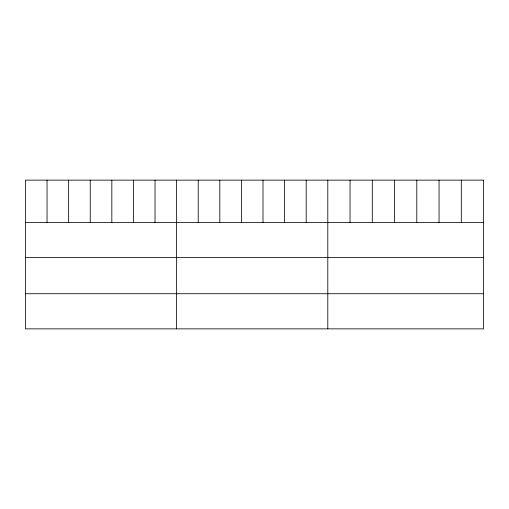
<?xml version="1.0" encoding="UTF-8"?>
<svg xmlns="http://www.w3.org/2000/svg" width="509" height="509" viewBox="0 0 509 509"><rect width="100%" height="100%" fill="white"/><g stroke="black" fill="none" stroke-linecap="round" stroke-linejoin="round"><path stroke-width="0.76" d="M25.45 222.414L483.55 222.414M25.45 257.541L483.55 257.541M25.45 293.731L483.55 293.731M461.3 180.141L461.3 222.414M439.051 180.141L439.051 222.414M416.801 180.141L416.801 222.414M394.545 180.141L394.545 222.414M372.295 180.141L372.295 222.414M350.046 180.141L350.046 222.414M327.796 180.141L327.796 328.859M306.202 180.141L306.202 222.414M284.601 180.141L284.601 222.414M263.007 180.141L263.007 222.414M241.412 180.141L241.412 222.414M219.818 180.141L219.818 222.414M198.217 180.141L198.217 222.414M176.623 180.141L176.623 328.859M155.029 180.141L155.029 222.414M133.428 180.141L133.428 222.414M111.834 180.141L111.834 222.414M90.239 180.141L90.239 222.414M68.645 180.141L68.645 222.414M47.044 180.141L47.044 222.414M483.55 180.141L25.45 180.141L25.45 328.859L483.55 328.859L483.55 180.141"/></g></svg>
